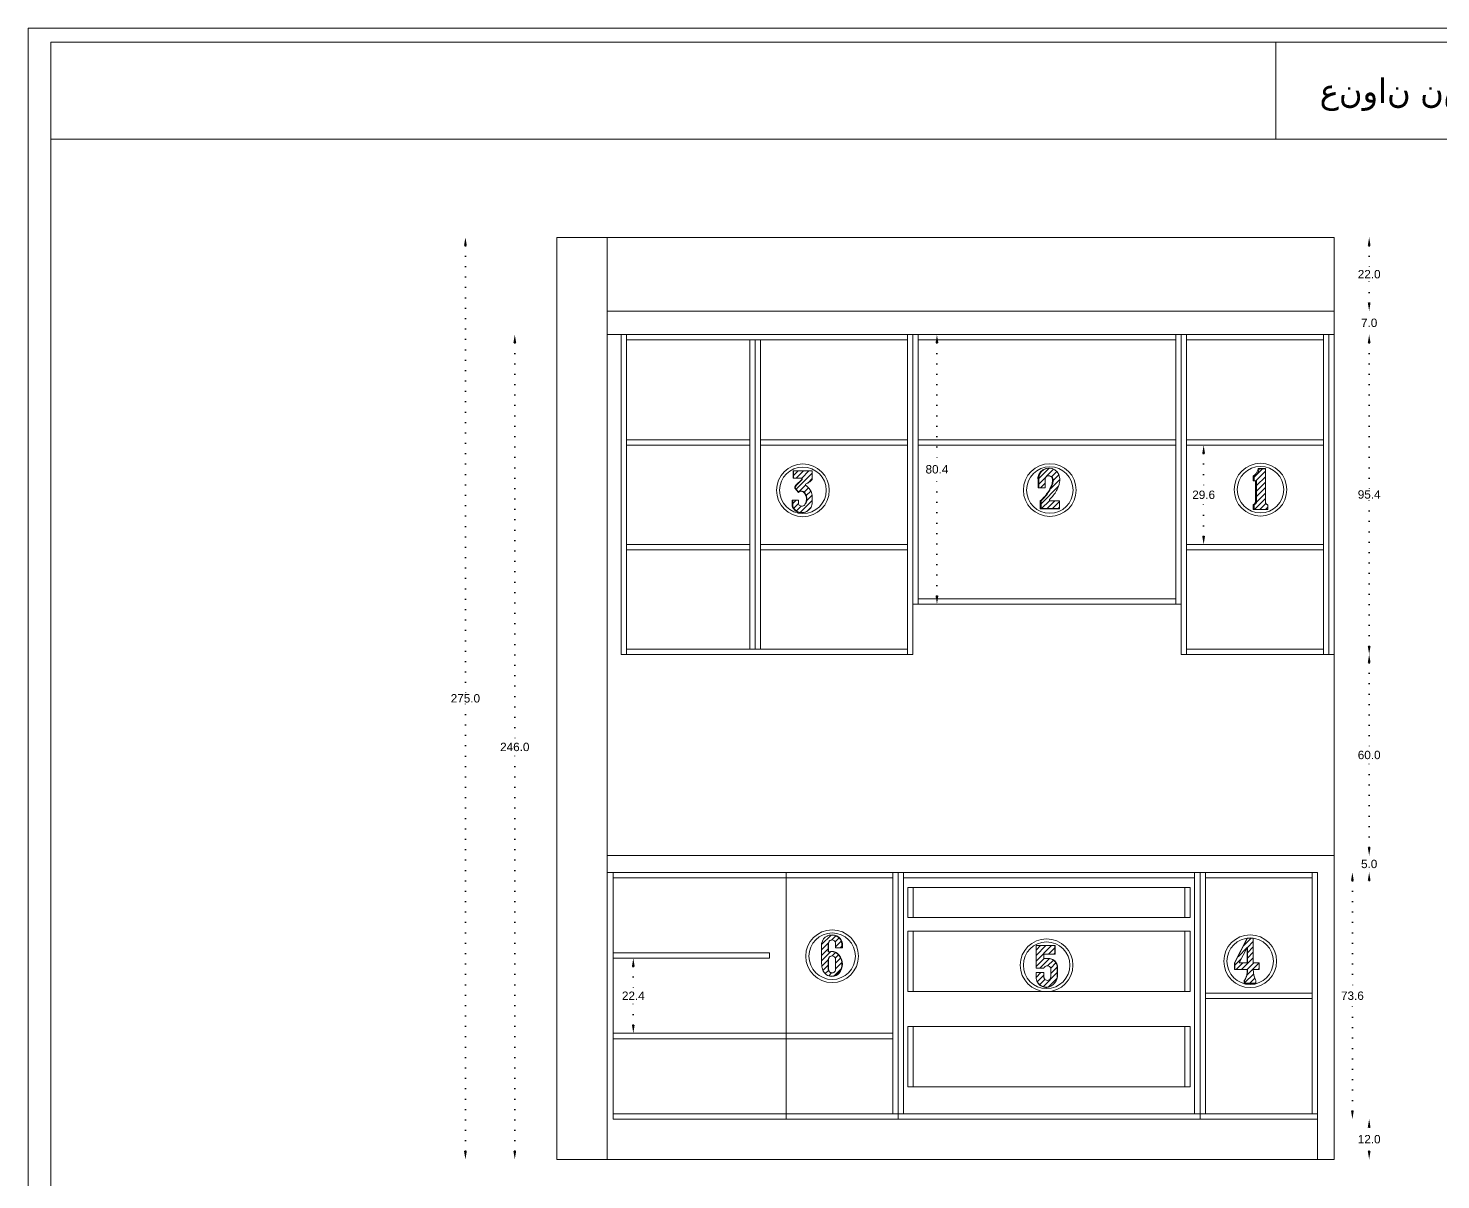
# Model space of a CAD drawing. Header units: inches. Extents: x -1979 to 7680, y -968 to 3127.
# Drawn here: x 5034 to 5455.1, y 93.7 to 437.2 of the extents above; entities that cross this region are included whole.
import ezdxf

# ---------------------------------------------------------------- set-up
doc = ezdxf.new("R2010")
doc.units = ezdxf.units.IN
doc.header["$MEASUREMENT"] = 0
doc.linetypes.add('ACAD_ISO07W100', pattern=[3, 0, -3])
doc.styles.get("Standard").update_dxf_attribs({"font": 'arial.ttf'})
doc.dimstyles.new('Copy of Standard', dxfattribs={"dimtxt": 2.5, "dimasz": 2.5, "dimexe": 0.18, "dimexo": 0.0625, "dimgap": 0.09, "dimtad": 0, "dimtih": 1, "dimtoh": 1, "dimdec": 1, "dimzin": 0, "dimdsep": 46, "dimtxsty": 'Standard', "dimcen": 0.09, "dimse1": 1, "dimse2": 1, "dimadec": 0, "dimazin": 0, "dimtfac": 1, "dimtdec": 1, "dimtix": 1, "dimtofl": 0, "dimtmove": 0, "dimatfit": 3, "dimfxl": 1, "dimtolj": 1, "dimtzin": 0, "dimarcsym": 0})

# ---------------------------------------------------------------- blocks, each defined once
blk = doc.blocks.new('*D337')
at = {"color": 0, "linetype": 'ACAD_ISO07W100', "lineweight": -2, "transparency": 16777216}
for p, q in [((5179.05, 343.3), (5179.05, 224.16)), ((5179.05, 102.3), (5179.05, 221.43))]:
    blk.add_line(p, q, dxfattribs=at)
at = {"color": 0, "transparency": 16777216}
for points in [[(5178.63, 343.3), (5179.47, 343.3), (5179.05, 345.8)], [(5178.63, 102.3), (5179.47, 102.3), (5179.05, 99.8)]]:
    blk.add_solid(points, dxfattribs=at)
at = {"layer": 'Defpoints', "color": 0, "transparency": 16777216}
for p in [(5179.05, 345.8), (5191.56, 345.8), (5191.56, 99.8)]:
    blk.add_point(p, dxfattribs=at)
at = {"color": 0, "lineweight": 20, "transparency": 16777216, "insert": (5179.05, 222.8), "char_height": 2.5, "attachment_point": 5}
blk.add_mtext('\\A1;246.0', dxfattribs=at)
blk = doc.blocks.new('*D338')
at = {"color": 0, "linetype": 'ACAD_ISO07W100', "lineweight": -2, "transparency": 16777216}
for p, q in [((5164.33, 372.3), (5164.33, 238.66)), ((5164.33, 102.3), (5164.33, 235.93))]:
    blk.add_line(p, q, dxfattribs=at)
at = {"color": 0, "transparency": 16777216}
for points in [[(5163.91, 372.3), (5164.75, 372.3), (5164.33, 374.8)], [(5163.91, 102.3), (5164.75, 102.3), (5164.33, 99.8)]]:
    blk.add_solid(points, dxfattribs=at)
at = {"layer": 'Defpoints', "color": 0, "transparency": 16777216}
for p in [(5164.33, 374.8), (5191.56, 374.8), (5191.56, 99.8)]:
    blk.add_point(p, dxfattribs=at)
at = {"color": 0, "lineweight": 20, "transparency": 16777216, "insert": (5164.33, 237.3), "char_height": 2.5, "attachment_point": 5}
blk.add_mtext('\\A1;275.0', dxfattribs=at)
blk = doc.blocks.new('*D318')
at = {"color": 0, "linetype": 'ACAD_ISO07W100', "lineweight": -2, "transparency": 16777216}
for p, q in [((5433.79, 109.3), (5433.79, 107.16)), ((5433.79, 102.3), (5433.79, 104.43))]:
    blk.add_line(p, q, dxfattribs=at)
at = {"color": 0, "transparency": 16777216}
for points in [[(5433.37, 109.3), (5434.2, 109.3), (5433.79, 111.8)], [(5433.37, 102.3), (5434.2, 102.3), (5433.79, 99.8)]]:
    blk.add_solid(points, dxfattribs=at)
at = {"layer": 'Defpoints', "color": 0, "transparency": 16777216}
for p in [(5423.36, 111.8), (5433.79, 111.8), (5423.36, 99.8)]:
    blk.add_point(p, dxfattribs=at)
at = {"color": 0, "lineweight": 20, "transparency": 16777216, "insert": (5433.79, 105.8), "char_height": 2.5, "attachment_point": 5}
blk.add_mtext('\\A1;12.0', dxfattribs=at)
blk = doc.blocks.new('*D339')
at = {"color": 0, "linetype": 'ACAD_ISO07W100', "lineweight": -2, "transparency": 16777216}
for p, q in [((5428.79, 182.9), (5428.79, 149.96)), ((5428.79, 114.3), (5428.79, 147.23))]:
    blk.add_line(p, q, dxfattribs=at)
at = {"color": 0, "transparency": 16777216}
for points in [[(5428.37, 182.9), (5429.2, 182.9), (5428.79, 185.4)], [(5428.37, 114.3), (5429.2, 114.3), (5428.79, 111.8)]]:
    blk.add_solid(points, dxfattribs=at)
at = {"layer": 'Defpoints', "color": 0, "transparency": 16777216}
for p in [(5418.36, 185.4), (5418.36, 111.8), (5428.79, 111.8)]:
    blk.add_point(p, dxfattribs=at)
at = {"color": 0, "lineweight": 20, "transparency": 16777216, "insert": (5428.79, 148.6), "char_height": 2.5, "attachment_point": 5}
blk.add_mtext('\\A1;73.6', dxfattribs=at)
blk = doc.blocks.new('*D340')
at = {"color": 0, "linetype": 'ACAD_ISO07W100', "lineweight": -2, "transparency": 16777216}
for p, q in [((5433.79, 192.9), (5433.79, 195.4)), ((5433.79, 182.9), (5433.79, 180.4))]:
    blk.add_line(p, q, dxfattribs=at)
at = {"color": 0, "transparency": 16777216}
for points in [[(5433.37, 192.9), (5434.2, 192.9), (5433.79, 190.4)], [(5433.37, 182.9), (5434.2, 182.9), (5433.79, 185.4)]]:
    blk.add_solid(points, dxfattribs=at)
at = {"layer": 'Defpoints', "color": 0, "transparency": 16777216}
for p in [(5423.36, 190.4), (5418.36, 185.4), (5433.79, 185.4)]:
    blk.add_point(p, dxfattribs=at)
at = {"color": 0, "lineweight": 20, "transparency": 16777216, "insert": (5433.79, 187.9), "char_height": 2.5, "attachment_point": 5}
blk.add_mtext('\\A1;5.0', dxfattribs=at)
blk = doc.blocks.new('*D319')
at = {"color": 0, "linetype": 'ACAD_ISO07W100', "lineweight": -2, "transparency": 16777216}
for p, q in [((5433.79, 247.9), (5433.79, 221.76)), ((5433.79, 192.9), (5433.79, 219.03))]:
    blk.add_line(p, q, dxfattribs=at)
at = {"color": 0, "transparency": 16777216}
for points in [[(5433.37, 247.9), (5434.2, 247.9), (5433.79, 250.4)], [(5433.37, 192.9), (5434.2, 192.9), (5433.79, 190.4)]]:
    blk.add_solid(points, dxfattribs=at)
at = {"layer": 'Defpoints', "color": 0, "transparency": 16777216}
for p in [(5423.36, 250.4), (5433.79, 250.4), (5423.36, 190.4)]:
    blk.add_point(p, dxfattribs=at)
at = {"color": 0, "lineweight": 20, "transparency": 16777216, "insert": (5433.79, 220.4), "char_height": 2.5, "attachment_point": 5}
blk.add_mtext('\\A1;60.0', dxfattribs=at)
blk = doc.blocks.new('*D320')
at = {"color": 0, "linetype": 'ACAD_ISO07W100', "lineweight": -2, "transparency": 16777216}
for p, q in [((5433.79, 343.3), (5433.79, 299.46)), ((5433.79, 252.9), (5433.79, 296.73))]:
    blk.add_line(p, q, dxfattribs=at)
at = {"color": 0, "transparency": 16777216}
for points in [[(5433.37, 343.3), (5434.2, 343.3), (5433.79, 345.8)], [(5433.37, 252.9), (5434.2, 252.9), (5433.79, 250.4)]]:
    blk.add_solid(points, dxfattribs=at)
at = {"layer": 'Defpoints', "color": 0, "transparency": 16777216}
for p in [(5423.36, 345.8), (5433.79, 345.8), (5423.36, 250.4)]:
    blk.add_point(p, dxfattribs=at)
at = {"color": 0, "lineweight": 20, "transparency": 16777216, "insert": (5433.79, 298.1), "char_height": 2.5, "attachment_point": 5}
blk.add_mtext('\\A1;95.4', dxfattribs=at)
blk = doc.blocks.new('*D321')
at = {"color": 0, "linetype": 'ACAD_ISO07W100', "lineweight": -2, "transparency": 16777216}
for p, q in [((5433.79, 355.3), (5433.79, 357.8)), ((5433.79, 343.3), (5433.79, 340.8))]:
    blk.add_line(p, q, dxfattribs=at)
at = {"color": 0, "transparency": 16777216}
for points in [[(5433.37, 355.3), (5434.2, 355.3), (5433.79, 352.8)], [(5433.37, 343.3), (5434.2, 343.3), (5433.79, 345.8)]]:
    blk.add_solid(points, dxfattribs=at)
at = {"layer": 'Defpoints', "color": 0, "transparency": 16777216}
for p in [(5423.36, 352.8), (5433.79, 352.8), (5423.36, 345.8)]:
    blk.add_point(p, dxfattribs=at)
at = {"color": 0, "lineweight": 20, "transparency": 16777216, "insert": (5433.79, 349.3), "char_height": 2.5, "attachment_point": 5}
blk.add_mtext('\\A1;7.0', dxfattribs=at)
blk = doc.blocks.new('*D341')
at = {"color": 0, "linetype": 'ACAD_ISO07W100', "lineweight": -2, "transparency": 16777216}
for p, q in [((5433.79, 372.3), (5433.79, 365.16)), ((5433.79, 355.3), (5433.79, 362.43))]:
    blk.add_line(p, q, dxfattribs=at)
at = {"color": 0, "transparency": 16777216}
for points in [[(5433.37, 372.3), (5434.2, 372.3), (5433.79, 374.8)], [(5433.37, 355.3), (5434.2, 355.3), (5433.79, 352.8)]]:
    blk.add_solid(points, dxfattribs=at)
at = {"layer": 'Defpoints', "color": 0, "transparency": 16777216}
for p in [(5423.36, 374.8), (5433.79, 374.8), (5423.36, 352.8)]:
    blk.add_point(p, dxfattribs=at)
at = {"color": 0, "lineweight": 20, "transparency": 16777216, "insert": (5433.79, 363.8), "char_height": 2.5, "attachment_point": 5}
blk.add_mtext('\\A1;22.0', dxfattribs=at)
blk = doc.blocks.new('*D361')
at = {"color": 0, "linetype": 'ACAD_ISO07W100', "lineweight": -2, "transparency": 16777216}
for p, q in [((5214.39, 157.3), (5214.39, 149.94)), ((5214.39, 139.9), (5214.39, 147.25))]:
    blk.add_line(p, q, dxfattribs=at)
at = {"color": 0, "transparency": 16777216}
for points in [[(5213.97, 157.3), (5214.8, 157.3), (5214.39, 159.8)], [(5213.97, 139.9), (5214.8, 139.9), (5214.39, 137.4)]]:
    blk.add_solid(points, dxfattribs=at)
at = {"layer": 'Defpoints', "color": 0, "transparency": 16777216}
for p in [(5208.36, 159.8), (5208.36, 137.4), (5214.39, 137.4)]:
    blk.add_point(p, dxfattribs=at)
at = {"color": 0, "lineweight": 20, "transparency": 16777216, "insert": (5214.39, 148.6), "char_height": 2.5, "attachment_point": 5}
blk.add_mtext('\\A1;22.4', dxfattribs=at)
blk = doc.blocks.new('*D350')
at = {"color": 0, "linetype": 'ACAD_ISO07W100', "lineweight": -2, "transparency": 16777216}
for p, q in [((5304.92, 343.3), (5304.92, 306.96)), ((5304.92, 267.9), (5304.92, 304.23))]:
    blk.add_line(p, q, dxfattribs=at)
at = {"color": 0, "transparency": 16777216}
for points in [[(5304.5, 343.3), (5305.34, 343.3), (5304.92, 345.8)], [(5304.5, 267.9), (5305.34, 267.9), (5304.92, 265.4)]]:
    blk.add_solid(points, dxfattribs=at)
at = {"layer": 'Defpoints', "color": 0, "transparency": 16777216}
for p in [(5299.36, 345.8), (5304.92, 345.8), (5299.36, 265.4)]:
    blk.add_point(p, dxfattribs=at)
at = {"color": 0, "lineweight": 20, "transparency": 16777216, "insert": (5304.92, 305.6), "char_height": 2.5, "attachment_point": 5}
blk.add_mtext('\\A1;80.4', dxfattribs=at)
blk = doc.blocks.new('*D354')
at = {"color": 0, "linetype": 'ACAD_ISO07W100', "lineweight": -2, "transparency": 16777216}
for p, q in [((5384.44, 310.3), (5384.44, 299.36)), ((5384.44, 285.7), (5384.44, 296.63))]:
    blk.add_line(p, q, dxfattribs=at)
at = {"color": 0, "transparency": 16777216}
for points in [[(5384.02, 310.3), (5384.86, 310.3), (5384.44, 312.8)], [(5384.02, 285.7), (5384.86, 285.7), (5384.44, 283.2)]]:
    blk.add_solid(points, dxfattribs=at)
at = {"layer": 'Defpoints', "color": 0, "transparency": 16777216}
for p in [(5379.36, 312.8), (5379.36, 283.2), (5384.44, 283.2)]:
    blk.add_point(p, dxfattribs=at)
at = {"color": 0, "lineweight": 20, "transparency": 16777216, "insert": (5384.44, 298), "char_height": 2.5, "attachment_point": 5}
blk.add_mtext('\\A1;29.6', dxfattribs=at)

msp = doc.modelspace()

# ---------------------------------------------------------------- hatches: boundary and pattern name
at = {"lineweight": 20}
h = msp.add_hatch(dxfattribs=at)
h.set_pattern_fill('ANSI31', color=256, scale=9.218651)
h.set_pattern_definition([(45, (4553.1967, 844.7561), (-0.8148213, 0.8148213), [])])
h.paths.add_polyline_path([(5267.75, 305.13), (5262.19, 305.13), (5262.19, 302.98), (5264.61, 302.98), (5264.75, 302.94), (5264.75, 302.58), (5263.03, 300.84), (5262.92, 300.72), (5262.88, 300.65), (5262.83, 300.58), (5262.8, 300.51), (5262.76, 300.43), (5262.74, 300.36), (5262.72, 300.28), (5262.7, 300.2), (5262.69, 300.03), (5262.69, 299.95), (5263.7, 298.78), (5263.73, 298.81), (5263.86, 298.9), (5263.99, 298.97), (5264.14, 299.03), (5264.29, 299.06), (5264.45, 299.07), (5264.58, 299.07), (5264.73, 299.06), (5264.89, 299.03), (5265.03, 298.97), (5265.17, 298.9), (5265.29, 298.81), (5265.4, 298.7), (5265.59, 298.47), (5265.75, 298.22), (5265.89, 297.96), (5266, 297.68), (5266.07, 297.4), (5266.12, 297.1), (5266.14, 296.8), (5266.12, 296.51), (5266.08, 296.21), (5266, 295.93), (5265.9, 295.65), (5265.76, 295.38), (5265.67, 295.19), (5265.54, 295.01), (5265.37, 294.87), (5265.18, 294.76), (5265.05, 294.72), (5264.84, 294.65), (5264.62, 294.63), (5264.4, 294.65), (5264.19, 294.72), (5264, 294.83), (5263.83, 294.97), (5263.7, 295.15), (5263.6, 295.35), (5263.6, 296.45), (5261.92, 296.45), (5261.92, 294.65), (5262.04, 294.37), (5262.19, 294.1), (5262.36, 293.85), (5262.56, 293.62), (5262.78, 293.41), (5263.03, 293.23), (5263.29, 293.07), (5263.56, 292.94), (5263.85, 292.84), (5264.15, 292.76), (5264.45, 292.72), (5264.75, 292.71), (5265.12, 292.74), (5265.48, 292.81), (5265.84, 292.93), (5266.09, 293.04), (5266.37, 293.21), (5266.67, 293.44), (5266.94, 293.7), (5267.17, 293.99), (5267.37, 294.3), (5267.54, 294.63), (5267.66, 294.98), (5267.75, 295.35), (5267.75, 297.23), (5267.73, 297.59), (5267.69, 297.95), (5267.61, 298.31), (5267.5, 298.66), (5267.37, 298.99), (5267.2, 299.32), (5267.01, 299.62), (5266.79, 299.91), (5266.55, 300.19), (5266.29, 300.43), (5266, 300.66), (5265.7, 300.86), (5265.7, 301.23), (5265.9, 301.3), (5266.09, 301.37), (5266.28, 301.46), (5266.47, 301.55), (5266.65, 301.66), (5266.83, 301.77), (5267, 301.89), (5267.16, 302.02), (5267.32, 302.15), (5267.47, 302.3), (5267.61, 302.45), (5267.75, 302.61)])
h = msp.add_hatch(dxfattribs=at)
h.set_pattern_fill('ANSI31', color=256, scale=9.218651)
h.set_pattern_definition([(45, (4609.5352, 844.9444), (-0.8148213, 0.8148213), [])])
h.paths.add_polyline_path([(5341.49, 296.22), (5338.45, 296.22), (5338.45, 296.58), (5338.76, 296.87), (5339.06, 297.18), (5339.35, 297.5), (5339.62, 297.83), (5339.88, 298.18), (5340.12, 298.53), (5340.35, 298.89), (5340.56, 299.26), (5340.76, 299.64), (5340.94, 300.03), (5341.11, 300.43), (5341.16, 300.58), (5341.26, 300.83), (5341.34, 301.08), (5341.4, 301.34), (5341.46, 301.6), (5341.5, 301.86), (5341.53, 302.12), (5341.54, 302.39), (5341.54, 302.65), (5341.52, 302.92), (5341.49, 303.18), (5341.24, 304.08), (5340.74, 304.86), (5340.04, 305.48), (5339.28, 305.83), (5338.48, 305.94), (5337.56, 305.81), (5336.73, 305.43), (5336.03, 304.82), (5335.54, 304.04), (5335.28, 303.15), (5335.29, 302.23), (5335.29, 300.1), (5337.19, 300.1), (5337.19, 302.9), (5337.37, 303.23), (5337.62, 303.47), (5337.93, 303.63), (5338.27, 303.68), (5338.48, 303.64), (5338.61, 303.63), (5338.61, 303.62), (5338.82, 303.59), (5339.12, 303.44), (5339.36, 303.2), (5339.52, 302.9), (5339.58, 302.56), (5339.58, 302.35), (5339.57, 302.13), (5339.55, 301.92), (5339.52, 301.71), (5339.48, 301.49), (5339.43, 301.29), (5339.37, 301.08), (5339.3, 300.88), (5339.22, 300.68), (5339.13, 300.48), (5339.02, 300.26), (5338.82, 299.84), (5338.59, 299.44), (5338.36, 299.05), (5338.1, 298.66), (5337.84, 298.28), (5337.56, 297.92), (5337.26, 297.56), (5336.96, 297.22), (5336.64, 296.88), (5336.31, 296.56), (5335.96, 296.26), (5335.96, 293.91), (5341.49, 293.91)])
h = msp.add_hatch(dxfattribs=at)
h.set_pattern_fill('ANSI31', color=256, scale=9.218651)
h.set_pattern_definition([(45, (4653.5985, 844.8461), (-0.8148213, 0.8148213), [])])
h.paths.add_polyline_path([(5403.36, 295.1), (5403.27, 295.14), (5403.19, 295.19), (5403.11, 295.25), (5403.04, 295.33), (5402.98, 295.41), (5402.93, 295.49), (5402.89, 295.58), (5402.86, 295.68), (5402.84, 295.78), (5402.84, 295.88), (5402.84, 305.8), (5400.97, 305.8), (5400.95, 305.57), (5400.9, 305.34), (5400.83, 305.12), (5400.75, 304.9), (5400.64, 304.69), (5400.52, 304.49), (5400.38, 304.31), (5400.22, 304.13), (5400.05, 303.97), (5399.87, 303.83), (5399.68, 303.7), (5399.47, 303.59), (5399.47, 302.18), (5399.88, 302.18), (5400.19, 302.16), (5400.19, 295.92), (5400.17, 295.82), (5400.15, 295.73), (5400.12, 295.63), (5400.07, 295.55), (5400.02, 295.46), (5399.96, 295.39), (5399.9, 295.32), (5399.82, 295.25), (5399.74, 295.2), (5399.66, 295.15), (5399.56, 295.12), (5399.47, 295.09), (5399.47, 293.66), (5403.56, 293.66), (5403.56, 295.04), (5403.46, 295.06)])
h = msp.add_hatch(dxfattribs=at)
h.set_pattern_fill('ANSI31', color=256, scale=9.218651)
h.set_pattern_definition([(45, (4613.7616, 706.5348), (-0.8148213, 0.8148213), [])])
h.paths.add_polyline_path([(5275.64, 160.73), (5275.45, 160.94), (5275.23, 161.14), (5275, 161.31), (5274.75, 161.46), (5274.49, 161.58), (5274.21, 161.67), (5273.93, 161.74), (5273.65, 161.78), (5273.36, 161.8), (5273.16, 161.78), (5272.9, 161.74), (5272.62, 161.67), (5272.5, 161.66), (5272.5, 164.17), (5272.54, 164.43), (5272.64, 164.68), (5272.8, 164.9), (5273.01, 165.06), (5273.26, 165.16), (5273.39, 165.21), (5273.66, 165.24), (5273.93, 165.21), (5274.18, 165.1), (5274.39, 164.94), (5274.56, 164.72), (5274.66, 164.47), (5274.7, 164.2), (5274.7, 162.91), (5276.59, 162.91), (5276.59, 164.17), (5276.38, 164.86), (5276.02, 165.48), (5275.52, 166), (5274.91, 166.4), (5274.24, 166.64), (5273.53, 166.72), (5273.52, 166.72), (5272.8, 166.64), (5272.19, 166.42), (5271.63, 166.05), (5271.13, 165.53), (5270.76, 164.9), (5270.54, 164.2), (5270.54, 158.17), (5270.55, 157.91), (5270.56, 157.65), (5270.59, 157.39), (5270.63, 157.14), (5270.68, 156.89), (5270.75, 156.64), (5270.79, 156.48), (5271.03, 155.9), (5271.39, 155.39), (5271.86, 154.96), (5272.32, 154.69), (5272.87, 154.51), (5273.49, 154.44), (5274.1, 154.51), (5274.69, 154.7), (5275.23, 155.02), (5275.4, 155.17), (5275.64, 155.43), (5276.05, 156.02), (5276.35, 156.67), (5276.53, 157.36), (5276.59, 158.08), (5276.53, 158.79), (5276.35, 159.49), (5276.05, 160.14)])
h.paths.add_polyline_path([(5272.54, 159.71), (5272.64, 159.96), (5272.8, 160.17), (5273.01, 160.33), (5273.26, 160.44), (5273.53, 160.47), (5273.66, 160.47), (5273.93, 160.43), (5274.18, 160.33), (5274.39, 160.17), (5274.56, 159.95), (5274.66, 159.7), (5274.7, 159.43), (5274.7, 156.48), (5274.66, 156.21), (5274.56, 155.96), (5274.39, 155.75), (5274.18, 155.58), (5273.93, 155.48), (5273.66, 155.44), (5273.39, 155.48), (5273.26, 155.53), (5273.14, 155.58), (5273.01, 155.63), (5272.8, 155.79), (5272.64, 156.01), (5272.54, 156.26), (5272.5, 156.52), (5272.5, 159.44)], flags=16)
h = msp.add_hatch(dxfattribs=at)
h.set_pattern_fill('ANSI31', color=256, scale=9.218651)
h.set_pattern_definition([(45, (4703.5873, 704.419), (-0.8148213, 0.8148213), [])])
h.paths.add_polyline_path([(5399.25, 165.75), (5397.51, 165.75), (5393.77, 158.47), (5393.77, 156.43), (5397.51, 156.43), (5397.51, 156.12), (5397.5, 155.86), (5397.48, 155.6), (5397.45, 155.34), (5397.41, 155.08), (5397.35, 154.83), (5397.28, 154.57), (5397.2, 154.33), (5397.11, 154.08), (5397, 153.84), (5396.89, 153.61), (5396.76, 153.38), (5396.62, 153.16), (5396.62, 152.37), (5400.04, 152.37), (5400.04, 153.1), (5399.92, 153.35), (5399.8, 153.62), (5399.7, 153.88), (5399.61, 154.15), (5399.52, 154.43), (5399.45, 154.7), (5399.39, 154.98), (5399.34, 155.26), (5399.3, 155.54), (5399.27, 155.83), (5399.25, 156.11), (5399.25, 156.43), (5401.03, 156.43), (5401.03, 158.46), (5399.25, 158.46)])
h.paths.add_polyline_path([(5397.46, 163.03), (5397.51, 163), (5397.51, 158.47), (5397.46, 158.46), (5395.07, 158.46)], flags=16)
h = msp.add_hatch(dxfattribs=at)
h.set_pattern_fill('ANSI31', color=256, scale=9.218651)
h.set_pattern_definition([(45, (4659.6381, 703.1024), (-0.8148213, 0.8148213), [])])
h.paths.add_polyline_path([(5340.18, 158.71), (5339.95, 158.96), (5339.69, 159.19), (5339.4, 159.37), (5339.09, 159.53), (5338.82, 159.62), (5338.51, 159.68), (5338.14, 159.71), (5336.79, 159.71), (5336.79, 161.02), (5340.07, 161.02), (5340.07, 163.54), (5334.47, 163.54), (5334.47, 156.79), (5336.79, 156.79), (5336.88, 156.99), (5337.01, 157.17), (5337.17, 157.32), (5337.36, 157.43), (5337.57, 157.5), (5337.81, 157.52), (5338.06, 157.5), (5338.27, 157.43), (5338.46, 157.32), (5338.63, 157.17), (5338.76, 156.99), (5338.85, 156.78), (5338.85, 154.2), (5338.81, 153.94), (5338.71, 153.7), (5338.55, 153.49), (5338.34, 153.32), (5338.1, 153.22), (5337.84, 153.19), (5337.57, 153.22), (5337.33, 153.32), (5337.1, 153.5), (5336.92, 153.73), (5336.82, 153.98), (5336.79, 154.24), (5336.79, 155.49), (5334.47, 155.49), (5334.47, 154.2), (5334.5, 153.79), (5334.58, 153.38), (5334.7, 153.02), (5334.89, 152.65), (5335.13, 152.31), (5335.4, 152.01), (5335.72, 151.74), (5336.07, 151.51), (5336.44, 151.34), (5336.84, 151.22), (5337.25, 151.15), (5337.66, 151.13), (5338.05, 151.21), (5338.42, 151.32), (5338.79, 151.48), (5339.13, 151.67), (5339.45, 151.9), (5339.74, 152.16), (5340.01, 152.46), (5340.24, 152.77), (5340.44, 153.11), (5340.6, 153.47), (5340.72, 153.85), (5340.8, 154.24), (5340.8, 156.79), (5340.8, 157.13), (5340.76, 157.48), (5340.67, 157.81), (5340.55, 158.13), (5340.38, 158.43)])

# ---------------------------------------------------------------- linework, layer by layer
for p, q in [((5191.56, 374.8), (5423.36, 374.8)), ((5191.56, 99.8), (5191.56, 374.8)), ((5206.56, 374.8), (5206.56, 99.8)), ((5423.36, 374.8), (5423.36, 99.8)), ((5206.56, 352.8), (5423.36, 352.8)), ((5206.56, 345.8), (5423.36, 345.8)), ((5210.76, 250.4), (5210.76, 345.8)), ((5212.36, 250.4), (5212.36, 345.8)), ((5296.16, 250.4), (5296.16, 345.8)), ((5297.76, 250.4), (5297.76, 345.8)), ((5299.36, 265.4), (5299.36, 345.8)), ((5376.16, 345.8), (5376.16, 265.4)), ((5377.76, 345.8), (5377.76, 250.4)), ((5379.36, 345.8), (5379.36, 250.4)), ((5420.16, 250.4), (5420.16, 345.8)), ((5421.76, 250.4), (5421.76, 345.8)), ((5212.36, 344.2), (5296.16, 344.2)), ((5249.16, 252), (5249.16, 344.2)), ((5250.76, 252), (5250.76, 344.2)), ((5252.36, 252), (5252.36, 344.2)), ((5299.36, 344.2), (5376.16, 344.2)), ((5379.36, 344.2), (5420.16, 344.2)), ((5212.36, 314.4), (5249.16, 314.4)), ((5212.36, 312.8), (5249.16, 312.8)), ((5252.36, 314.4), (5296.16, 314.4)), ((5252.36, 312.8), (5296.16, 312.8)), ((5299.36, 314.4), (5376.16, 314.4)), ((5299.36, 312.8), (5376.16, 312.8)), ((5379.36, 314.4), (5420.16, 314.4)), ((5379.36, 312.8), (5420.16, 312.8)), ((5262.03, 305.19), (5262.03, 302.98)), ((5262.19, 305.13), (5262.19, 302.98)), ((5399.47, 303.59), (5399.47, 302.18)), ((5262.03, 302.98), (5262.19, 302.98)), ((5262.19, 302.98), (5264.61, 302.98)), ((5264.61, 302.98), (5264.75, 302.94)), ((5264.75, 302.94), (5264.75, 302.58)), ((5265.05, 294.72), (5264.84, 294.65)), ((5399.47, 293.66), (5403.56, 293.66)), ((5212.36, 283.2), (5249.16, 283.2)), ((5252.36, 283.2), (5296.16, 283.2)), ((5379.36, 283.2), (5420.16, 283.2)), ((5212.36, 281.6), (5249.16, 281.6)), ((5252.36, 281.6), (5296.16, 281.6)), ((5379.36, 281.6), (5420.16, 281.6)), ((5297.76, 265.4), (5377.76, 265.4)), ((5299.36, 267), (5376.16, 267)), ((5210.76, 250.4), (5297.76, 250.4)), ((5212.36, 252), (5296.16, 252)), ((5377.76, 250.4), (5423.36, 250.4)), ((5379.36, 252), (5420.16, 252)), ((5206.56, 190.4), (5423.36, 190.4)), ((5206.56, 185.4), (5418.36, 185.4)), ((5208.36, 185.4), (5208.36, 111.8)), ((5259.96, 185.4), (5259.96, 111.8)), ((5291.76, 113.4), (5291.76, 185.4)), ((5293.36, 111.8), (5293.36, 185.4)), ((5294.96, 113.4), (5294.96, 185.4)), ((5381.76, 185.4), (5381.76, 113.4)), ((5383.36, 185.4), (5383.36, 111.8)), ((5384.96, 185.4), (5384.96, 113.4)), ((5416.76, 113.4), (5416.76, 185.4)), ((5418.36, 99.8), (5418.36, 185.4)), ((5208.36, 183.8), (5291.76, 183.8)), ((5294.96, 183.8), (5381.76, 183.8)), ((5384.96, 183.8), (5416.76, 183.8)), ((5296.26, 180.9), (5380.46, 180.9)), ((5296.26, 171.9), (5296.26, 180.9)), ((5297.86, 171.9), (5297.86, 180.9)), ((5378.86, 180.9), (5378.86, 171.9)), ((5380.46, 180.9), (5380.46, 171.9)), ((5296.26, 171.9), (5380.46, 171.9)), ((5273.39, 165.21), (5273.66, 165.24)), ((5296.26, 167.84), (5380.46, 167.84)), ((5296.26, 149.84), (5296.26, 167.84)), ((5297.86, 149.84), (5297.86, 167.84)), ((5378.86, 167.84), (5378.86, 149.84)), ((5380.46, 167.84), (5380.46, 149.84)), ((5397.51, 165.75), (5399.25, 165.75)), ((5208.36, 161.4), (5254.96, 161.4)), ((5254.96, 161.4), (5254.96, 159.8)), ((5336.82, 161.02), (5336.82, 159.73)), ((5340.07, 163.54), (5340.07, 161.02)), ((5397.46, 158.46), (5397.46, 163.03)), ((5208.36, 159.8), (5254.96, 159.8)), ((5334.47, 156.79), (5336.79, 156.79)), ((5337.84, 157.52), (5338.06, 157.5)), ((5338.06, 157.5), (5338.27, 157.43)), ((5338.27, 157.43), (5338.46, 157.32)), ((5338.46, 157.32), (5338.63, 157.17)), ((5338.63, 157.17), (5338.76, 156.99)), ((5338.76, 156.99), (5338.85, 156.78)), ((5338.85, 156.78), (5338.85, 154.2)), ((5337.33, 153.32), (5337.12, 153.49)), ((5337.57, 153.22), (5337.33, 153.32)), ((5337.84, 153.19), (5337.57, 153.22)), ((5338.1, 153.22), (5337.84, 153.19)), ((5338.34, 153.32), (5338.1, 153.22)), ((5338.55, 153.49), (5338.34, 153.32)), ((5338.71, 153.7), (5338.55, 153.49)), ((5338.81, 153.94), (5338.71, 153.7)), ((5338.85, 154.2), (5338.81, 153.94)), ((5296.26, 149.84), (5380.46, 149.84)), ((5384.96, 149.4), (5416.76, 149.4)), ((5384.96, 147.8), (5416.76, 147.8)), ((5296.26, 139.4), (5380.46, 139.4)), ((5296.26, 121.4), (5296.26, 139.4)), ((5297.86, 121.4), (5297.86, 139.4)), ((5378.86, 139.4), (5378.86, 121.4)), ((5380.46, 139.4), (5380.46, 121.4)), ((5208.36, 137.4), (5291.76, 137.4)), ((5208.36, 135.8), (5291.76, 135.8)), ((5296.26, 121.4), (5380.46, 121.4)), ((5208.36, 113.4), (5418.36, 113.4)), ((5208.36, 111.8), (5418.36, 111.8)), ((5191.56, 99.8), (5423.36, 99.8))]:
    msp.add_line(p, q, dxfattribs=at)
for points in [[(5033.99, -170.49), (5893.39, -170.49), (5893.39, 437.17), (5033.99, 437.17)], [(5040.69, 432.99), (5405.96, 432.99), (5405.96, 404.06), (5040.69, 404.06)], [(5405.96, 404.06), (5883.73, 404.06), (5883.73, 432.99), (5405.96, 432.99)], [(5040.69, -144.02), (5883.73, -144.02), (5883.73, 404.06), (5040.69, 404.06)], [(5262.19, 305.13), (5267.75, 305.13), (5267.75, 305.19), (5262.03, 305.19)], [(5264.73, 299.06), (5264.58, 299.07), (5264.45, 299.07), (5264.6, 299.06), (5264.76, 299.03), (5264.9, 298.97), (5265.04, 298.9), (5265.17, 298.81), (5265.28, 298.7), (5265.47, 298.47), (5265.63, 298.22), (5265.77, 297.95), (5265.88, 297.67), (5265.95, 297.38), (5266, 297.08), (5266.02, 296.78), (5266.01, 296.48), (5265.96, 296.19), (5265.88, 295.9), (5265.78, 295.61), (5265.64, 295.35), (5265.55, 295.15), (5265.41, 294.97), (5265.25, 294.83), (5265.05, 294.72), (5265.18, 294.76), (5265.37, 294.87), (5265.54, 295.01), (5265.67, 295.19), (5265.76, 295.38), (5265.9, 295.65), (5266, 295.93), (5266.08, 296.21), (5266.12, 296.51), (5266.14, 296.8), (5266.12, 297.1), (5266.07, 297.4), (5266, 297.68), (5265.89, 297.96), (5265.75, 298.22), (5265.59, 298.47), (5265.4, 298.7), (5265.29, 298.81), (5265.17, 298.9), (5265.03, 298.97), (5264.89, 299.03)], [(5272.62, 164.2), (5272.65, 164.47), (5272.76, 164.72), (5272.92, 164.94), (5273.14, 165.1), (5273.39, 165.21), (5273.26, 165.16), (5273.01, 165.06), (5272.8, 164.9), (5272.64, 164.68), (5272.54, 164.43), (5272.5, 164.17)], [(5274.39, 155.75), (5274.18, 155.58), (5273.93, 155.48), (5273.66, 155.44), (5273.39, 155.48), (5273.26, 155.53), (5273.14, 155.58), (5273.01, 155.63), (5272.8, 155.79), (5272.64, 156.01), (5272.54, 156.26), (5272.5, 156.52), (5272.5, 159.44), (5272.54, 159.71), (5272.64, 159.96), (5272.8, 160.17), (5273.01, 160.33), (5273.26, 160.44), (5273.53, 160.47), (5273.66, 160.47), (5273.93, 160.43), (5274.18, 160.33), (5274.39, 160.17), (5274.56, 159.95), (5274.66, 159.7), (5274.7, 159.43), (5274.7, 156.48), (5274.66, 156.21), (5274.56, 155.96)], [(5395.07, 158.46), (5397.46, 163.03), (5397.51, 163), (5397.51, 158.47), (5397.46, 158.46)], [(5336.82, 156.78), (5336.91, 156.99), (5337.04, 157.17), (5337.21, 157.32), (5337.4, 157.43), (5337.61, 157.5), (5337.84, 157.52), (5337.79, 157.52), (5337.57, 157.5), (5337.36, 157.43), (5337.17, 157.32), (5337.01, 157.17), (5336.88, 156.99), (5336.79, 156.79)]]:
    msp.add_lwpolyline(points, close=True, dxfattribs=at)
for points in [[(5266.67, 293.44), (5266.94, 293.7), (5267.17, 293.99), (5267.37, 294.3), (5267.54, 294.63), (5267.66, 294.98), (5267.75, 295.35), (5267.75, 297.23), (5267.73, 297.59), (5267.69, 297.95), (5267.61, 298.31), (5267.5, 298.66), (5267.37, 298.99), (5267.2, 299.32), (5267.01, 299.62), (5266.79, 299.91), (5266.55, 300.19), (5266.29, 300.43), (5266, 300.66), (5265.7, 300.86), (5265.7, 301.23), (5265.9, 301.3), (5266.09, 301.37), (5266.28, 301.46), (5266.47, 301.55), (5266.65, 301.66), (5266.83, 301.77), (5267, 301.89), (5267.16, 302.02), (5267.32, 302.15), (5267.47, 302.3), (5267.61, 302.45), (5267.75, 302.61), (5267.75, 305.13)], [(5335.05, 300.1), (5335.05, 302.25), (5335.04, 303.18), (5335.3, 304.08), (5335.8, 304.86), (5336.5, 305.48), (5337.34, 305.87), (5338.27, 306), (5339.19, 305.87), (5339.28, 305.83), (5340.04, 305.48), (5340.74, 304.86), (5341.24, 304.08), (5341.49, 303.18), (5341.52, 302.92), (5341.54, 302.65), (5341.54, 302.39), (5341.53, 302.12), (5341.5, 301.86), (5341.46, 301.6), (5341.4, 301.34), (5341.34, 301.08), (5341.26, 300.83), (5341.16, 300.58), (5341.11, 300.43), (5340.94, 300.03), (5340.76, 299.64), (5340.56, 299.26), (5340.35, 298.89), (5340.12, 298.53), (5339.88, 298.18), (5339.62, 297.83), (5339.35, 297.5), (5339.06, 297.18), (5338.76, 296.87), (5338.45, 296.58), (5338.45, 296.22), (5341.49, 296.22), (5341.49, 293.91), (5341.49, 293.85), (5335.73, 293.85)], [(5335.05, 300.1), (5335.29, 300.1), (5337.19, 300.1), (5337.19, 302.83), (5337.21, 302.93), (5337.37, 303.23), (5337.62, 303.47), (5337.93, 303.63), (5338.27, 303.68), (5338.48, 303.64), (5338.61, 303.63), (5338.61, 303.62)], [(5335.29, 300.1), (5335.29, 302.23), (5335.28, 303.15), (5335.54, 304.04), (5336.03, 304.82), (5336.73, 305.43), (5337.56, 305.81), (5338.48, 305.94), (5339.28, 305.83)], [(5339.16, 303.23), (5339.32, 302.93), (5339.38, 302.59), (5339.38, 302.37), (5339.37, 302.15), (5339.35, 301.94), (5339.32, 301.72), (5339.28, 301.51), (5339.23, 301.3), (5339.17, 301.09), (5339.09, 300.88), (5339.01, 300.68), (5338.92, 300.48), (5338.82, 300.26), (5338.61, 299.84), (5338.38, 299.43), (5338.14, 299.03), (5337.89, 298.64), (5337.62, 298.26), (5337.34, 297.9), (5337.04, 297.54), (5336.73, 297.19), (5336.41, 296.85), (5336.07, 296.53), (5335.73, 296.22), (5335.73, 293.85), (5335.96, 293.91), (5341.49, 293.91)], [(5339.16, 303.23), (5338.91, 303.47), (5338.61, 303.62), (5338.82, 303.59), (5339.12, 303.44), (5339.36, 303.2), (5339.52, 302.9), (5339.58, 302.56), (5339.58, 302.35), (5339.57, 302.13), (5339.55, 301.92), (5339.52, 301.71), (5339.48, 301.49), (5339.43, 301.29), (5339.37, 301.08), (5339.3, 300.88), (5339.22, 300.68), (5339.13, 300.48), (5339.02, 300.26), (5338.82, 299.84), (5338.59, 299.44), (5338.36, 299.05), (5338.1, 298.66), (5337.84, 298.28), (5337.56, 297.92), (5337.26, 297.56), (5336.96, 297.22), (5336.64, 296.88), (5336.31, 296.56), (5335.96, 296.26)], [(5399.16, 293.6), (5403.56, 293.6), (5403.56, 293.66), (5403.56, 295.04), (5403.46, 295.06), (5403.36, 295.1), (5403.27, 295.14), (5403.19, 295.19), (5403.11, 295.25), (5403.04, 295.33), (5402.98, 295.41), (5402.93, 295.49), (5402.89, 295.58), (5402.86, 295.68), (5402.84, 295.78), (5402.84, 295.88), (5402.84, 305.8), (5402.84, 305.86), (5400.67, 305.86), (5400.65, 305.63), (5400.6, 305.4), (5400.53, 305.17), (5400.44, 304.95), (5400.34, 304.74), (5400.21, 304.54), (5400.07, 304.35), (5399.92, 304.17), (5399.74, 304.01), (5399.56, 303.87), (5399.36, 303.74), (5399.16, 303.62), (5399.16, 302.18), (5399.47, 302.18), (5399.88, 302.18), (5399.88, 295.88), (5399.86, 295.78), (5399.84, 295.68), (5399.81, 295.59), (5399.76, 295.5), (5399.71, 295.42), (5399.65, 295.34), (5399.58, 295.27), (5399.51, 295.21), (5399.43, 295.15), (5399.34, 295.11), (5399.25, 295.07), (5399.16, 295.04), (5399.16, 293.6), (5399.47, 293.66), (5399.47, 295.09), (5399.56, 295.12), (5399.66, 295.15), (5399.74, 295.2), (5399.82, 295.25), (5399.9, 295.32), (5399.96, 295.39), (5400.02, 295.46), (5400.07, 295.55), (5400.12, 295.63), (5400.15, 295.73), (5400.17, 295.82), (5400.19, 295.92), (5400.19, 302.16), (5399.88, 302.18)], [(5399.16, 303.62), (5399.47, 303.59), (5399.68, 303.7), (5399.87, 303.83), (5400.05, 303.97), (5400.22, 304.13), (5400.38, 304.31), (5400.52, 304.49), (5400.64, 304.69), (5400.75, 304.9), (5400.83, 305.12), (5400.9, 305.34), (5400.95, 305.57), (5400.97, 305.8)], [(5400.67, 305.86), (5400.97, 305.8), (5402.84, 305.8)], [(5264.61, 302.61), (5262.88, 300.86), (5262.77, 300.74), (5262.73, 300.67), (5262.68, 300.6), (5262.65, 300.52), (5262.61, 300.45), (5262.59, 300.37), (5262.57, 300.29), (5262.55, 300.21), (5262.53, 300.04), (5262.54, 299.96), (5263.62, 298.7), (5263.7, 298.78), (5263.73, 298.81), (5263.86, 298.9), (5263.99, 298.97), (5264.14, 299.03), (5264.29, 299.06), (5264.45, 299.07)], [(5264.61, 302.98), (5264.61, 302.61), (5264.75, 302.58), (5263.03, 300.84), (5262.92, 300.72), (5262.88, 300.65), (5262.83, 300.58), (5262.8, 300.51), (5262.76, 300.43), (5262.74, 300.36), (5262.72, 300.28), (5262.7, 300.2), (5262.69, 300.03), (5262.69, 299.95), (5263.7, 298.78)], [(5264.84, 294.65), (5264.62, 294.63), (5264.4, 294.65), (5264.19, 294.72), (5264, 294.83), (5263.83, 294.97), (5263.7, 295.15), (5263.6, 295.35), (5263.6, 296.45), (5261.92, 296.45), (5261.76, 296.45), (5261.76, 294.61), (5261.88, 294.32), (5262.03, 294.06), (5262.21, 293.8), (5262.41, 293.57), (5262.63, 293.36), (5262.88, 293.17), (5263.14, 293.01), (5263.42, 292.88), (5263.71, 292.77), (5264.01, 292.7), (5264.32, 292.66), (5264.62, 292.65), (5264.99, 292.68), (5265.36, 292.75), (5265.71, 292.87), (5266.05, 293.02), (5266.09, 293.04), (5266.37, 293.21), (5266.67, 293.44)], [(5261.92, 296.45), (5261.92, 294.65), (5262.04, 294.37), (5262.19, 294.1), (5262.36, 293.85), (5262.56, 293.62), (5262.78, 293.41), (5263.03, 293.23), (5263.29, 293.07), (5263.56, 292.94), (5263.85, 292.84), (5264.15, 292.76), (5264.45, 292.72), (5264.75, 292.71), (5265.12, 292.74), (5265.48, 292.81), (5265.84, 292.93), (5266.09, 293.04)], [(5335.73, 296.22), (5335.96, 296.26), (5335.96, 293.91)], [(5270.68, 156.89), (5270.63, 157.14), (5270.59, 157.39), (5270.56, 157.65), (5270.55, 157.91), (5270.54, 158.17), (5270.54, 164.2), (5270.76, 164.9), (5271.13, 165.53), (5271.63, 166.05), (5272.19, 166.42), (5272.24, 166.45), (5272.92, 166.7), (5273.65, 166.78), (5273.66, 166.78), (5274.37, 166.7), (5275.06, 166.45), (5275.67, 166.05)], [(5272.19, 166.42), (5272.8, 166.64), (5273.52, 166.72), (5273.53, 166.72), (5274.24, 166.64), (5274.91, 166.4), (5275.52, 166), (5276.02, 165.48), (5276.38, 164.86), (5276.59, 164.17), (5276.59, 162.91)], [(5273.66, 165.24), (5273.93, 165.21), (5274.18, 165.1), (5274.39, 164.94), (5274.56, 164.72), (5274.66, 164.47), (5274.7, 164.2), (5274.7, 162.91), (5276.59, 162.91), (5276.75, 162.91), (5276.75, 164.2), (5276.54, 164.9), (5276.17, 165.53), (5275.67, 166.05)], [(5393.68, 156.4), (5393.68, 158.46), (5397.46, 165.81)], [(5399.25, 156.4), (5401.03, 156.4), (5401.03, 156.43), (5401.03, 158.46), (5399.25, 158.46), (5399.25, 165.75), (5399.25, 165.81), (5397.46, 165.81), (5397.51, 165.75), (5393.77, 158.47), (5393.77, 156.43)], [(5272.32, 154.69), (5272.87, 154.51), (5273.49, 154.44), (5274.1, 154.51), (5274.69, 154.7), (5275.23, 155.02), (5275.4, 155.17), (5275.64, 155.43), (5276.05, 156.02), (5276.35, 156.67), (5276.53, 157.36), (5276.59, 158.08), (5276.53, 158.79), (5276.35, 159.49), (5276.05, 160.14), (5275.64, 160.73), (5275.45, 160.94), (5275.23, 161.14), (5275, 161.31), (5274.75, 161.46), (5274.49, 161.58), (5274.21, 161.67), (5273.93, 161.74), (5273.65, 161.78), (5273.36, 161.8), (5273.16, 161.78)], [(5272.62, 161.67), (5272.5, 161.66), (5272.5, 164.17)], [(5275.54, 155.12), (5275.79, 155.37), (5276.2, 155.97), (5276.51, 156.63), (5276.69, 157.33), (5276.75, 158.05), (5276.69, 158.77), (5276.51, 159.47), (5276.2, 160.13), (5275.79, 160.73), (5275.6, 160.95), (5275.38, 161.14), (5275.14, 161.31), (5274.89, 161.46), (5274.63, 161.59), (5274.35, 161.68), (5274.07, 161.75), (5273.78, 161.79), (5273.48, 161.81), (5273.19, 161.79), (5273.16, 161.78), (5272.9, 161.74), (5272.62, 161.67), (5272.62, 164.2)], [(5273.14, 155.58), (5272.92, 155.75), (5272.76, 155.96), (5272.65, 156.21), (5272.62, 156.48), (5272.62, 159.43), (5272.65, 159.7), (5272.76, 159.95), (5272.92, 160.17), (5273.14, 160.33), (5273.39, 160.43), (5273.66, 160.47)], [(5340.14, 163.6), (5334.47, 163.6), (5334.47, 163.54)], [(5336.82, 156.78), (5334.47, 156.78), (5334.47, 156.79), (5334.47, 163.54), (5340.07, 163.54), (5340.14, 163.6), (5340.14, 161.02), (5340.07, 161.02), (5336.82, 161.02), (5336.79, 160.99), (5336.79, 159.71), (5336.82, 159.73), (5338.19, 159.73), (5338.56, 159.71), (5338.88, 159.64), (5339.15, 159.55), (5339.46, 159.39), (5339.75, 159.2), (5340.02, 158.98), (5340.25, 158.72), (5340.45, 158.44)], [(5275.54, 155.12), (5275.37, 154.96), (5274.83, 154.64), (5274.24, 154.45), (5273.61, 154.38), (5272.99, 154.45), (5272.4, 154.64), (5272.32, 154.69), (5271.86, 154.96), (5271.39, 155.39), (5271.03, 155.9), (5270.79, 156.48), (5270.75, 156.64), (5270.68, 156.89)], [(5334.58, 153.38), (5334.7, 153.02), (5334.72, 152.98), (5334.91, 152.61), (5335.14, 152.26), (5335.42, 151.95), (5335.74, 151.68), (5336.1, 151.46), (5336.48, 151.28), (5336.87, 151.15), (5337.29, 151.08), (5337.71, 151.07), (5338.1, 151.15), (5338.48, 151.26), (5338.84, 151.42), (5339.19, 151.62), (5339.51, 151.85), (5339.81, 152.11), (5340.08, 152.41), (5340.31, 152.73), (5340.51, 153.07), (5340.67, 153.43), (5340.8, 153.81), (5340.88, 154.2), (5340.88, 156.78), (5340.88, 157.13), (5340.83, 157.48), (5340.75, 157.81), (5340.62, 158.13), (5340.45, 158.44)], [(5336.79, 159.71), (5338.14, 159.71), (5338.51, 159.68), (5338.82, 159.62), (5339.09, 159.53), (5339.4, 159.37), (5339.69, 159.19), (5339.95, 158.96), (5340.18, 158.71), (5340.38, 158.43), (5340.55, 158.13), (5340.67, 157.81), (5340.76, 157.48), (5340.8, 157.13), (5340.8, 156.79), (5340.8, 154.24), (5340.72, 153.85), (5340.6, 153.47), (5340.44, 153.11), (5340.24, 152.77), (5340.01, 152.46), (5339.74, 152.16), (5339.45, 151.9), (5339.13, 151.67), (5338.79, 151.48), (5338.42, 151.32), (5338.05, 151.21), (5337.66, 151.13), (5337.25, 151.15), (5336.84, 151.22), (5336.44, 151.34), (5336.07, 151.51), (5335.72, 151.74), (5335.4, 152.01), (5335.13, 152.31), (5334.89, 152.65), (5334.7, 153.02)], [(5397.46, 156.4), (5393.68, 156.4), (5393.77, 156.43), (5397.51, 156.43)], [(5401.03, 156.43), (5399.28, 156.43), (5399.25, 156.4), (5399.25, 156.11), (5399.27, 155.83), (5399.3, 155.54), (5399.34, 155.26), (5399.39, 154.98), (5399.45, 154.7), (5399.52, 154.43), (5399.61, 154.15), (5399.7, 153.88), (5399.8, 153.62), (5399.92, 153.35), (5400.04, 153.1), (5400.04, 152.37), (5400.04, 152.3), (5396.56, 152.3), (5396.56, 153.1), (5396.7, 153.32), (5396.83, 153.55), (5396.95, 153.79), (5397.06, 154.03), (5397.15, 154.28), (5397.23, 154.53), (5397.3, 154.78), (5397.36, 155.04), (5397.4, 155.3), (5397.43, 155.56), (5397.45, 155.83), (5397.46, 156.09)], [(5397.46, 156.09), (5397.46, 156.4), (5397.51, 156.43), (5397.51, 156.12), (5397.5, 155.86), (5397.48, 155.6), (5397.45, 155.34), (5397.41, 155.08), (5397.35, 154.83), (5397.28, 154.57), (5397.2, 154.33), (5397.11, 154.08), (5397, 153.84), (5396.89, 153.61), (5396.76, 153.38), (5396.62, 153.16), (5396.62, 152.37)], [(5336.96, 153.7), (5336.86, 153.94), (5336.82, 154.2), (5336.82, 155.49), (5336.79, 155.49), (5334.47, 155.49), (5334.47, 154.2), (5334.5, 153.79), (5334.58, 153.38)], [(5336.96, 153.7), (5337.12, 153.49), (5337.08, 153.53), (5336.92, 153.73), (5336.82, 153.98), (5336.79, 154.24), (5336.79, 155.49)], [(5396.56, 152.3), (5396.62, 152.37), (5400.04, 152.37)]]:
    msp.add_lwpolyline(points, dxfattribs=at)
for centre, radius in [((5264.95, 299.35), 7.86), ((5264.95, 299.35), 6.94), ((5338.57, 299.43), 7.86), ((5338.57, 299.43), 6.94), ((5401.39, 299.55), 7.86), ((5401.39, 299.55), 6.94), ((5273.67, 160.39), 7.86), ((5273.67, 160.39), 6.94), ((5337.62, 157.7), 7.86), ((5337.62, 157.7), 6.94), ((5398.31, 158.9), 7.86), ((5398.31, 158.9), 6.94)]:
    msp.add_circle(centre, radius, dxfattribs=at)

# ---------------------------------------------------------------- texts
at = {"lineweight": 20, "insert": (5419.03, 422.19), "char_height": 7.2837, "attachment_point": 1}
msp.add_mtext_dynamic_manual_height_columns('{\\fArial|b0|i0|c178|p34;عنوان نقشه}:', width=85.7657, gutter_width=524.07, heights=[0], dxfattribs=at)

# ---------------------------------------------------------------- dimensions: what is measured, and where the dimension line sits
at = {"lineweight": 20}
for base, p1, p2, angle, picture, middle in [((5164.33, 374.8), (5191.56, 99.8), (5191.56, 374.8), 270, '*D338', (5164.33, 237.3)), ((5433.79, 374.8), (5423.36, 352.8), (5423.36, 374.8), 270, '*D341', (5433.79, 363.8)), ((5433.79, 352.8), (5423.36, 345.8), (5423.36, 352.8), 270, '*D321', (5433.79, 349.3)), ((5179.05, 345.8), (5191.56, 99.8), (5191.56, 345.8), 270, '*D337', (5179.05, 222.8)), ((5304.92, 345.8), (5299.36, 265.4), (5299.36, 345.8), 270, '*D350', (5304.92, 305.6)), ((5433.79, 345.8), (5423.36, 250.4), (5423.36, 345.8), 270, '*D320', (5433.79, 298.1)), ((5384.44, 283.2), (5379.36, 312.8), (5379.36, 283.2), 90, '*D354', (5384.44, 298)), ((5433.79, 250.4), (5423.36, 190.4), (5423.36, 250.4), 270, '*D319', (5433.79, 220.4)), ((5433.79, 185.4), (5423.36, 190.4), (5418.36, 185.4), 270, '*D340', (5433.79, 187.9)), ((5428.79, 111.8), (5418.36, 185.4), (5418.36, 111.8), 270, '*D339', (5428.79, 148.6)), ((5214.39, 137.4), (5208.36, 159.8), (5208.36, 137.4), 90, '*D361', (5214.39, 148.6)), ((5433.79, 111.8), (5423.36, 99.8), (5423.36, 111.8), 270, '*D318', (5433.79, 105.8))]:
    dim = msp.add_linear_dim(base=base, p1=p1, p2=p2, angle=angle, dimstyle='Copy of Standard', dxfattribs=at)
    dim.commit()
    dim.dimension.update_dxf_attribs({"geometry": picture, "text_midpoint": middle})

doc.saveas('drawing.dxf')
